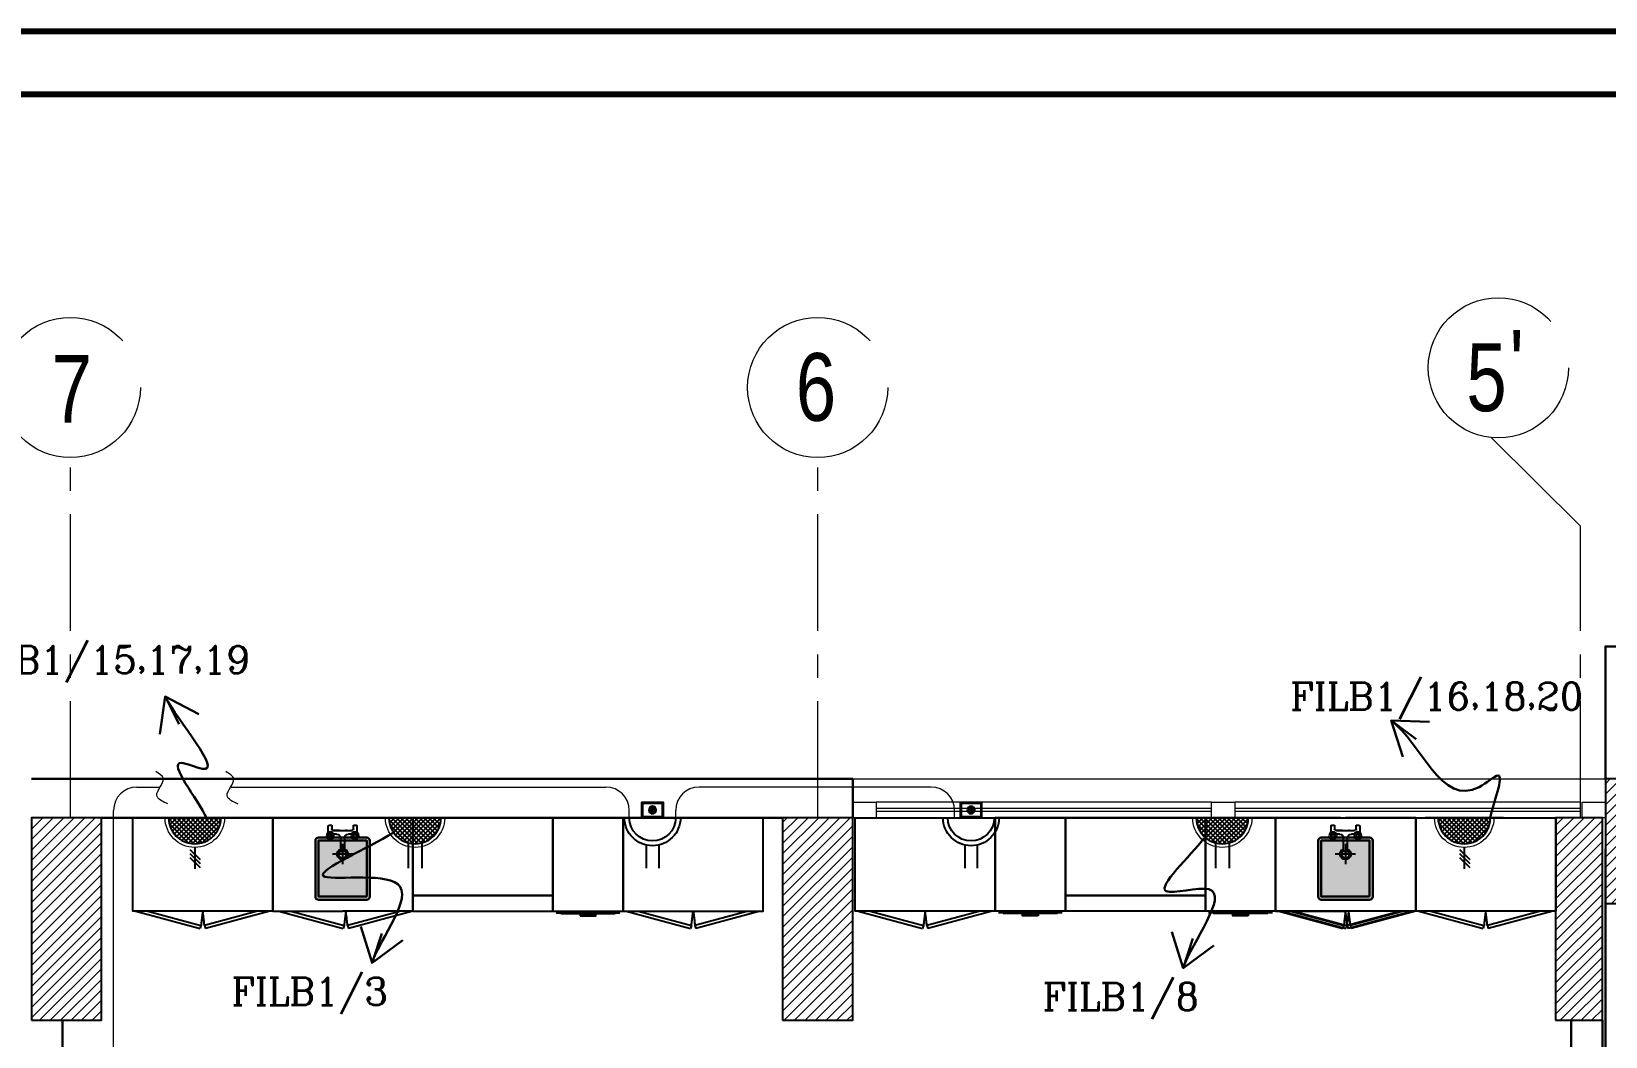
# Model space of a CAD drawing. Extents: x 1315 to 1416, y 473 to 837.
# Drawn here: x 1355.04 to 1365.15, y 634.15 to 640.6 of the extents above; entities that cross this region are included whole.
import ezdxf

# ---------------------------------------------------------------- set-up
doc = ezdxf.new("R2010")
doc.units = 0
doc.header["$MEASUREMENT"] = 0
for name, pattern in [('ACAD_ISO02W100', [15, 12, -3]), ('CENTERX2', [4, 2.5, -0.5, 0.5, -0.5]), ('DASHED', [19.05, 12.7, -6.35])]:
    doc.linetypes.add(name, pattern=pattern)
doc.layers.get('0').update_dxf_attribs({"color": 252, "linetype": 'CONTINUOUS', "lineweight": 30})
for name, color, linetype in [('-FUR', 252, 'CONTINUOUS'), ('E-SOCKETS', 6, 'CONTINUOUS'), ('POWER', 1, 'CONTINUOUS'), ('SAN', 252, 'CONTINUOUS'), ('WIRING', 4, 'CONTINUOUS')]:
    doc.layers.add(name, color=color, linetype=linetype)
for name, color, linetype, lineweight in [('axis', 252, 'CENTERX2', 5), ('Column', 252, 'CONTINUOUS', 25), ('elev', 252, 'CONTINUOUS', 9), ('Elevation', 252, 'CONTINUOUS', 18), ('hatch', 252, 'CONTINUOUS', 9), ('txt in circle', 252, 'CONTINUOUS', 13), ('UG-BORDER', 20, 'CONTINUOUS', 80), ('Wall', 252, 'CONTINUOUS', 30), ('WINDOW', 252, 'CONTINUOUS', 5), ('WIRRING', 3, 'CONTINUOUS', 5)]:
    doc.layers.add(name, color=color, linetype=linetype, lineweight=lineweight)
doc.styles.add('ARIAL', font='arial.ttf')
doc.styles.add('E80', font='romanc.shx')
doc.styles.add('SOSA2', font='SOSA.shx', dxfattribs={"width": 0.8})
doc.dimstyles.new('DIM-100-IN', dxfattribs={"dimtxt": 0.22, "dimasz": 0.1, "dimexe": 0.15, "dimexo": 0.15, "dimgap": 0, "dimtad": 0, "dimrnd": 0.05, "dimzin": 1, "dimdsep": 46, "dimtxsty": 'ARIAL', "dimblk": 'DOT', "dimcen": 0.2, "dimclrd": 256, "dimclre": 256, "dimclrt": 23, "dimadec": 0, "dimazin": 0, "dimtfac": 1, "dimtmove": 2, "dimatfit": 2, "dimldrblk": 'OPEN90', "dimfxl": 0.15, "dimfxlon": 1, "dimtolj": 1, "dimtzin": 0, "dimlwe": -1, "dimarcsym": 0})
pattern_1 = [(45, (1560.84348, 298.432407), (-0.0336759605, 0.0336759605), [])]

# ---------------------------------------------------------------- blocks, each defined once
blk = doc.blocks.new('A$C11ED6BD5')
at = {"layer": 'axis', "color": 0, "ltscale": 2}
blk.add_line((-17.35, 23.823), (-17.921, 24.39), dxfattribs=at)
at = {"layer": 'axis', "color": 0, "ltscale": 0.3}
for p, q in [((-27.05, 21.95), (-27.05, 24.264)), ((-22.25, 21.95), (-22.25, 24.264)), ((-17.35, 21.95), (-17.35, 23.823))]:
    blk.add_line(p, q, dxfattribs=at)
at = {"layer": 'axis', "color": 0}
for centre in [(-17.878, 24.84), (-27.05, 24.714), (-22.25, 24.714)]:
    blk.add_circle(centre, 0.45, dxfattribs=at)
at = {"layer": 'txt in circle', "color": 0, "ltscale": 0.01, "attachment_point": 5, "style": 'SOSA2'}
for s, insert, char_height in [("{\\fArial|b0|i0|c0|p34;'}", (-17.76, 24.866), 0.43546), ('5', (-17.954, 24.776), 0.435), ('7', (-27.041, 24.705), 0.435), ('6', (-22.261, 24.714), 0.435)]:
    blk.add_mtext(s, dxfattribs=dict(at, insert=insert, char_height=char_height))
blk = doc.blocks.new('5')
at = {"layer": '-FUR', "linetype": 'ACAD_ISO02W100'}
for p, q in [((41999.789, -66320.448), (42000.689, -66320.448)), ((41999.809, -66321.048), (42000.222, -66321.159)), ((41999.886, -66321.048), (42000.227, -66321.139)), ((42000.591, -66321.048), (42000.25, -66321.139)), ((42000.669, -66321.048), (42000.255, -66321.159)), ((42000.227, -66321.139), (42000.222, -66321.159)), ((42000.25, -66321.139), (42000.255, -66321.159))]:
    blk.add_line(p, q, dxfattribs=at)
at = {"layer": '-FUR'}
blk.add_lwpolyline([(41999.789, -66320.448), (42000.689, -66320.448), (42000.689, -66321.048), (41999.789, -66321.048)], close=True, dxfattribs=at)
at = {"layer": '-FUR', "linetype": 'ACAD_ISO02W100'}
for centre, start, end in [((42001.754, -66321.281), 171.2611, 174.7069), ((41998.723, -66321.281), 5.2931, 8.7389)]:
    blk.add_arc(centre, 1.533, start, end, dxfattribs=at)
blk = doc.blocks.new('3')
at = {"layer": '-FUR', "linetype": 'ACAD_ISO02W100'}
blk.add_line((41990.019, -66320.48), (41990.469, -66320.48), dxfattribs=at)
at = {"layer": '-FUR'}
for p, q in [((41990.039, -66321.09), (41990.449, -66321.09)), ((41990.069, -66321.095), (41990.419, -66321.095))]:
    blk.add_line(p, q, dxfattribs=at)
blk.add_lwpolyline([(41990.019, -66321.08), (41990.469, -66321.08), (41990.469, -66320.48), (41990.019, -66320.48)], close=True, dxfattribs=at)
at = {"layer": '-FUR', "color": 1}
blk.add_lwpolyline([(41990.194, -66321.11), (41990.294, -66321.11), (41990.294, -66321.1), (41990.194, -66321.1)], close=True, dxfattribs=at)
blk = doc.blocks.new('ba7es')
at = {"layer": '-FUR', "linetype": 'ACAD_ISO02W100'}
blk.add_line((1323.89, 576.658), (1322.99, 576.658), dxfattribs=at)
for p, q in [((1323.89, 577.258), (1322.99, 577.258)), ((1322.99, 577.258), (1322.99, 576.658)), ((1323.89, 576.658), (1323.89, 577.258)), ((1322.99, 576.658), (1322.99, 576.758)), ((1322.99, 576.758), (1323.89, 576.758))]:
    blk.add_line(p, q)
blk = doc.blocks.new('YY5Y5')
at = {"layer": 'SAN', "color": 1}
for p, q in [((434.16, 537.56), (433.7, 538.02)), ((434.16, 536.15), (433.7, 535.69)), ((433.83, 542.04), (433.83, 538.56)), ((435.73, 542.41), (434.2, 542.41)), ((435.58, 537.56), (436.04, 538.02)), ((435.58, 536.15), (436.04, 535.69)), ((435.73, 540.55), (435.73, 542.41)), ((436.72, 537.65), (438.25, 537.65)), ((446.18, 539.55), (436.73, 539.55)), ((440.5, 535.4), (440.5, 528.74)), ((442.4, 528.74), (442.4, 535.4)), ((443.04, 539.55), (446.16, 539.55)), ((444.65, 537.65), (446.18, 537.65)), ((447.32, 537.56), (446.86, 538.02)), ((447.32, 536.15), (446.86, 535.69)), ((447.16, 542.41), (447.16, 540.55)), ((448.69, 542.41), (447.16, 542.41)), ((448.74, 537.56), (449.2, 538.02)), ((448.74, 536.15), (449.2, 535.69)), ((449.07, 538.56), (449.07, 542.04)), ((440.87, 528.36), (442.03, 528.36))]:
    blk.add_line(p, q, dxfattribs=at)
at = {"layer": 'SAN', "color": 1, "linetype": 'Continuous'}
blk.add_line((439.23, 539.55), (439.86, 539.55), dxfattribs=at)
at = {"layer": 'SAN', "color": 2, "linetype": 'DASHED'}
for points in [[(436.06, 527.03), (446.84, 527.03)], [(441.45, 532.42), (441.45, 521.63)]]:
    blk.add_lwpolyline(points, dxfattribs=at)
at = {"layer": 'SAN', "color": 1}
for centre, radius in [((434.87, 536.85), 2), ((434.87, 536.85), 1), ((434.87, 536.85), 0.8), ((448.03, 536.85), 2), ((448.03, 536.85), 1), ((448.03, 536.85), 0.8)]:
    blk.add_circle(centre, radius, dxfattribs=at)
for centre, radius, start, end in [((434.2, 542.04), 0.375, 90, 180), ((436.73, 540.55), 1, 180, 270), ((438.25, 535.4), 2.25, 0, 90), ((444.65, 535.4), 2.25, 90, 180), ((446.16, 540.55), 1, 270, 0), ((448.69, 542.04), 0.375, 0, 90), ((441.45, 527.03), 2.86, 109.43194, 70.56806), ((441.45, 527.03), 2.08, 117.27647, 62.72353), ((440.87, 528.74), 0.375, 180, 270), ((442.03, 528.74), 0.375, 270, 360)]:
    blk.add_arc(centre, radius, start, end, dxfattribs=at)
blk = doc.blocks.new('fd')
at = {"layer": '-FUR'}
h = blk.add_hatch(color=254, dxfattribs=at)
h.paths.add_polyline_path([(1322.664, 576.699), (1322.354, 576.699), (1322.354, 577.059), (1322.664, 577.059)], flags=16)
edge = h.paths.add_edge_path()
edge.add_line((1322.664, 576.679), (1322.354, 576.679))
edge.add_arc((1322.354, 576.699), 0.02, 180, 270, ccw=False)
edge.add_line((1322.334, 576.699), (1322.334, 577.059))
edge.add_arc((1322.354, 577.059), 0.02, 90, 180, ccw=False)
edge.add_line((1322.354, 577.079), (1322.664, 577.079))
edge.add_arc((1322.664, 577.059), 0.02, 0, 90, ccw=False)
edge.add_line((1322.684, 577.059), (1322.684, 576.699))
edge.add_arc((1322.664, 576.699), 0.02, -90, 0, ccw=False)
blk.add_hatch(color=253, dxfattribs=at).paths.add_polyline_path([(1322.664, 577.059), (1322.664, 576.699), (1322.354, 576.699), (1322.354, 577.059)])
h = blk.add_hatch(color=251, dxfattribs=at)
h.paths.add_polyline_path([(1322.634, 577.029), (1322.664, 577.059), (1322.664, 576.699), (1322.634, 576.729)])
h.paths.add_polyline_path([(1322.634, 576.729), (1322.664, 576.699), (1322.354, 576.699), (1322.384, 576.729)])
h = blk.add_hatch(color=252, dxfattribs=at)
h.paths.add_polyline_path([(1322.384, 577.029), (1322.354, 577.059), (1322.664, 577.059), (1322.634, 577.029)])
h.paths.add_polyline_path([(1322.384, 576.729), (1322.354, 576.699), (1322.354, 577.059), (1322.384, 577.029)])
for p, q in [((1322.478, 577.206), (1322.06, 577.206)), ((1322.478, 577.206), (1322.96, 577.206)), ((1322.06, 576.606), (1322.51, 576.606)), ((1322.96, 576.606), (1322.51, 576.606))]:
    blk.add_line(p, q, dxfattribs=at)
at = {"layer": '-FUR', "linetype": 'ACAD_ISO02W100'}
for p, q in [((1322.06, 577.206), (1322.51, 577.206)), ((1322.96, 577.206), (1322.51, 577.206)), ((1322.1, 576.606), (1322.513, 576.495)), ((1322.177, 576.606), (1322.518, 576.514)), ((1322.882, 576.606), (1322.541, 576.514)), ((1322.96, 576.606), (1322.546, 576.495)), ((1322.518, 576.514), (1322.513, 576.495)), ((1322.541, 576.514), (1322.546, 576.495))]:
    blk.add_line(p, q, dxfattribs=at)
for centre, start, end in [((1324.045, 576.373), 171.2611, 174.7069), ((1321.014, 576.373), 5.2931, 8.7389)]:
    blk.add_arc(centre, 1.533, start, end, dxfattribs=at)
for p, q in [((1322.06, 577.206), (1322.06, 576.606)), ((1322.96, 577.206), (1322.96, 576.606))]:
    blk.add_line(p, q)
blk.add_lwpolyline([(1322.664, 576.679), (1322.354, 576.679, -0.414214), (1322.334, 576.699), (1322.334, 577.059, -0.414214), (1322.354, 577.079), (1322.664, 577.079, -0.414214), (1322.684, 577.059), (1322.684, 576.699, -0.414214)], format="xyb", close=True)
blk.add_lwpolyline([(1322.664, 576.679), (1322.354, 576.679, -0.414214), (1322.334, 576.699), (1322.334, 577.059, -0.414214), (1322.354, 577.079), (1322.664, 577.079, -0.414214), (1322.684, 577.059), (1322.684, 576.699, -0.414214)], format="xyb", close=True)
blk.add_lwpolyline([(1322.664, 576.699), (1322.354, 576.699), (1322.354, 577.059), (1322.664, 577.059)], close=True)
at = {"extrusion": (0, 0, -1), "xscale": 0.0121000000000322, "yscale": 0.0121000000000322, "zscale": -0.0121}
blk.add_blockref('YY5Y5', (-1327.85, 570.595), dxfattribs=at)
blk = doc.blocks.new('juy')
blk.add_line((1322.96, 577.206), (1322.96, 576.606))
blk.add_blockref('fd', (0, 0))
blk = doc.blocks.new('LAB1')
h = blk.add_hatch(color=256)
h.set_gradient(color1=(255, 191, 127), color2=(255, 181, 107), one_color=1, tint=0.71)
h.paths.add_polyline_path([(991.881, 470.273), (991.571, 470.273), (991.571, 469.913), (991.881, 469.913)], flags=0)
edge = h.paths.add_edge_path(flags=17)
edge.add_line((991.881, 470.293), (991.571, 470.293))
edge.add_arc((991.571, 470.273), 0.02, 90, 180)
edge.add_line((991.551, 470.273), (991.551, 469.913))
edge.add_arc((991.571, 469.913), 0.02, 180, 270)
edge.add_line((991.571, 469.893), (991.881, 469.893))
edge.add_arc((991.881, 469.913), 0.02, 270, 360)
edge.add_line((991.901, 469.913), (991.901, 470.273))
edge.add_arc((991.881, 470.273), 0.02, 360, 450)
edge = h.paths.add_edge_path(flags=0)
edge.add_line((991.715, 469.981), (991.715, 469.9))
edge = h.paths.add_edge_path(flags=0)
edge.add_line((991.738, 469.9), (991.738, 469.981))
edge = h.paths.add_edge_path(flags=0)
edge.add_line((991.726, 469.936), (991.726, 470.066))
edge = h.paths.add_edge_path(flags=0)
edge.add_line((991.791, 470.001), (991.661, 470.001))
edge = h.paths.add_edge_path(flags=0)
edge.add_arc((991.726, 470.001), 0.0346, -70.5681, 250.5681, ccw=False)
edge = h.paths.add_edge_path(flags=0)
edge.add_arc((991.726, 470.001), 0.0251, -62.7235, 242.7235, ccw=False)
edge = h.paths.add_edge_path(flags=0)
edge.add_arc((991.719, 469.981), 0.00454, 90, 180, ccw=False)
edge = h.paths.add_edge_path(flags=0)
edge.add_arc((991.733, 469.981), 0.00454, 0, 90, ccw=False)
edge = h.paths.add_edge_path(flags=0)
edge.add_line((991.733, 469.985), (991.719, 469.985))
edge = h.paths.add_edge_path(flags=16)
edge.add_arc((991.646, 469.882), 0.0121, 0, 360, ccw=False)
edge = h.paths.add_edge_path(flags=16)
edge.add_line((991.797, 469.891), (991.792, 469.896))
edge = h.paths.add_edge_path(flags=16)
edge.add_line((991.814, 469.891), (991.82, 469.896))
edge = h.paths.add_edge_path(flags=16)
edge.add_line((991.638, 469.891), (991.632, 469.896))
edge = h.paths.add_edge_path(flags=16)
edge.add_line((991.655, 469.891), (991.661, 469.896))
h = blk.add_hatch(color=256)
h.set_gradient(color1=(255, 191, 127), color2=(255, 181, 107), one_color=1, tint=0.71)
edge = h.paths.add_edge_path(flags=17)
edge.add_line((991.881, 470.293), (991.571, 470.293))
edge.add_arc((991.571, 470.273), 0.02, 90, 180)
edge.add_line((991.551, 470.273), (991.551, 469.913))
edge.add_arc((991.571, 469.913), 0.02, 180, 270)
edge.add_line((991.571, 469.893), (991.881, 469.893))
edge.add_arc((991.881, 469.913), 0.02, 270, 360)
edge.add_line((991.901, 469.913), (991.901, 470.273))
edge.add_arc((991.881, 470.273), 0.02, 360, 450)
h.paths.add_polyline_path([(991.881, 470.273), (991.571, 470.273), (991.571, 469.913), (991.881, 469.913)], flags=0)
edge = h.paths.add_edge_path(flags=0)
edge.add_line((991.715, 469.981), (991.715, 469.9))
edge = h.paths.add_edge_path(flags=0)
edge.add_line((991.738, 469.9), (991.738, 469.981))
edge = h.paths.add_edge_path(flags=0)
edge.add_line((991.726, 469.936), (991.726, 470.066))
edge = h.paths.add_edge_path(flags=0)
edge.add_line((991.791, 470.001), (991.661, 470.001))
edge = h.paths.add_edge_path(flags=0)
edge.add_arc((991.726, 470.001), 0.0346, -70.5681, 250.5681, ccw=False)
edge = h.paths.add_edge_path(flags=0)
edge.add_arc((991.726, 470.001), 0.0251, -62.7235, 242.7235, ccw=False)
edge = h.paths.add_edge_path(flags=0)
edge.add_arc((991.719, 469.981), 0.00454, 90, 180, ccw=False)
edge = h.paths.add_edge_path(flags=0)
edge.add_arc((991.733, 469.981), 0.00454, 0, 90, ccw=False)
edge = h.paths.add_edge_path(flags=0)
edge.add_line((991.733, 469.985), (991.719, 469.985))
edge = h.paths.add_edge_path(flags=16)
edge.add_arc((991.646, 469.882), 0.0121, 0, 360, ccw=False)
edge = h.paths.add_edge_path(flags=16)
edge.add_line((991.797, 469.891), (991.792, 469.896))
edge = h.paths.add_edge_path(flags=16)
edge.add_line((991.814, 469.891), (991.82, 469.896))
edge = h.paths.add_edge_path(flags=16)
edge.add_line((991.638, 469.891), (991.632, 469.896))
edge = h.paths.add_edge_path(flags=16)
edge.add_line((991.655, 469.891), (991.661, 469.896))
h = blk.add_hatch(color=256)
h.set_gradient(color1=(255, 191, 127), color2=(255, 181, 107), one_color=1, tint=0.71)
edge = h.paths.add_edge_path(flags=16)
edge.add_line((991.881, 470.293), (991.571, 470.293))
edge.add_arc((991.571, 470.273), 0.02, 90, 180)
edge.add_line((991.551, 470.273), (991.551, 469.913))
edge.add_arc((991.571, 469.913), 0.02, 180, 270)
edge.add_line((991.571, 469.893), (991.881, 469.893))
edge.add_arc((991.881, 469.913), 0.02, 270, 360)
edge.add_line((991.901, 469.913), (991.901, 470.273))
edge.add_arc((991.881, 470.273), 0.02, 360, 450)
edge = h.paths.add_edge_path()
edge.add_arc((991.646, 469.882), 0.0242, 0, 360, ccw=False)
edge = h.paths.add_edge_path(flags=16)
edge.add_arc((991.646, 469.882), 0.0121, 0, 360, ccw=False)
edge = h.paths.add_edge_path(flags=16)
edge.add_arc((991.646, 469.882), 0.00968, 0, 360, ccw=False)
edge = h.paths.add_edge_path(flags=16)
edge.add_line((991.638, 469.891), (991.632, 469.896))
edge = h.paths.add_edge_path(flags=16)
edge.add_line((991.638, 469.874), (991.632, 469.868))
edge = h.paths.add_edge_path(flags=16)
edge.add_line((991.655, 469.891), (991.661, 469.896))
edge = h.paths.add_edge_path(flags=16)
edge.add_line((991.655, 469.874), (991.661, 469.868))
h = blk.add_hatch(color=256)
h.set_gradient(color1=(255, 191, 127), color2=(255, 181, 107), one_color=1, tint=0.71)
edge = h.paths.add_edge_path(flags=16)
edge.add_line((991.881, 470.293), (991.571, 470.293))
edge.add_arc((991.571, 470.273), 0.02, 90, 180)
edge.add_line((991.551, 470.273), (991.551, 469.913))
edge.add_arc((991.571, 469.913), 0.02, 180, 270)
edge.add_line((991.571, 469.893), (991.881, 469.893))
edge.add_arc((991.881, 469.913), 0.02, 270, 360)
edge.add_line((991.901, 469.913), (991.901, 470.273))
edge.add_arc((991.881, 470.273), 0.02, 360, 450)
edge = h.paths.add_edge_path()
edge.add_arc((991.806, 469.882), 0.0242, 0, 360, ccw=False)
edge = h.paths.add_edge_path(flags=16)
edge.add_arc((991.806, 469.882), 0.0121, 0, 360, ccw=False)
edge = h.paths.add_edge_path(flags=16)
edge.add_arc((991.806, 469.882), 0.00968, 0, 360, ccw=False)
edge = h.paths.add_edge_path(flags=16)
edge.add_line((991.797, 469.891), (991.792, 469.896))
edge = h.paths.add_edge_path(flags=16)
edge.add_line((991.797, 469.874), (991.792, 469.868))
edge = h.paths.add_edge_path(flags=16)
edge.add_line((991.814, 469.891), (991.82, 469.896))
edge = h.paths.add_edge_path(flags=16)
edge.add_line((991.814, 469.874), (991.82, 469.868))
h = blk.add_hatch(color=256)
h.set_gradient(color1=(255, 191, 127), color2=(255, 181, 107), one_color=1, tint=0.71)
edge = h.paths.add_edge_path(flags=16)
edge.add_line((991.881, 470.293), (991.571, 470.293))
edge.add_arc((991.571, 470.273), 0.02, 90, 180)
edge.add_line((991.551, 470.273), (991.551, 469.913))
edge.add_arc((991.571, 469.913), 0.02, 180, 270)
edge.add_line((991.571, 469.893), (991.881, 469.893))
edge.add_arc((991.881, 469.913), 0.02, 270, 360)
edge.add_line((991.901, 469.913), (991.901, 470.273))
edge.add_arc((991.881, 470.273), 0.02, 360, 450)
edge = h.paths.add_edge_path(flags=0)
edge.add_line((991.715, 469.981), (991.715, 469.9))
edge = h.paths.add_edge_path()
edge.add_arc((991.687, 469.9), 0.0272, 270, 360, ccw=False)
h = blk.add_hatch(color=256)
h.set_gradient(color1=(255, 191, 127), color2=(255, 181, 107), one_color=1, tint=0.71)
edge = h.paths.add_edge_path(flags=16)
edge.add_line((991.881, 470.293), (991.571, 470.293))
edge.add_arc((991.571, 470.273), 0.02, 90, 180)
edge.add_line((991.551, 470.273), (991.551, 469.913))
edge.add_arc((991.571, 469.913), 0.02, 180, 270)
edge.add_line((991.571, 469.893), (991.881, 469.893))
edge.add_arc((991.881, 469.913), 0.02, 270, 360)
edge.add_line((991.901, 469.913), (991.901, 470.273))
edge.add_arc((991.881, 470.273), 0.02, 360, 450)
edge = h.paths.add_edge_path(flags=0)
edge.add_line((991.738, 469.9), (991.738, 469.981))
edge = h.paths.add_edge_path()
edge.add_arc((991.765, 469.9), 0.0272, 180, 270, ccw=False)
h = blk.add_hatch(color=256)
h.set_gradient(color1=(255, 191, 127), color2=(255, 181, 107), one_color=1, tint=0.71)
edge = h.paths.add_edge_path(flags=16)
edge.add_line((991.881, 470.293), (991.571, 470.293))
edge.add_arc((991.571, 470.273), 0.02, 90, 180)
edge.add_line((991.551, 470.273), (991.551, 469.913))
edge.add_arc((991.571, 469.913), 0.02, 180, 270)
edge.add_line((991.571, 469.893), (991.881, 469.893))
edge.add_arc((991.881, 469.913), 0.02, 270, 360)
edge.add_line((991.901, 469.913), (991.901, 470.273))
edge.add_arc((991.881, 470.273), 0.02, 360, 450)
h.paths.add_polyline_path([(991.881, 470.273), (991.571, 470.273), (991.571, 469.913), (991.881, 469.913)], flags=0)
edge = h.paths.add_edge_path(flags=17)
edge.add_line((991.881, 470.293), (991.571, 470.293))
edge.add_arc((991.571, 470.273), 0.02, 90, 180)
edge.add_line((991.551, 470.273), (991.551, 469.913))
edge.add_arc((991.571, 469.913), 0.02, 180, 270)
edge.add_line((991.571, 469.893), (991.881, 469.893))
edge.add_arc((991.881, 469.913), 0.02, 270, 360)
edge.add_line((991.901, 469.913), (991.901, 470.273))
edge.add_arc((991.881, 470.273), 0.02, 360, 450)
edge = h.paths.add_edge_path(flags=0)
edge.add_line((991.715, 469.981), (991.715, 469.9))
edge = h.paths.add_edge_path(flags=0)
edge.add_line((991.738, 469.9), (991.738, 469.981))
edge = h.paths.add_edge_path(flags=0)
edge.add_line((991.726, 469.936), (991.726, 470.066))
edge = h.paths.add_edge_path(flags=0)
edge.add_line((991.791, 470.001), (991.661, 470.001))
edge = h.paths.add_edge_path(flags=0)
edge.add_arc((991.726, 470.001), 0.0346, -70.5681, 250.5681, ccw=False)
edge = h.paths.add_edge_path(flags=0)
edge.add_arc((991.726, 470.001), 0.0251, -62.7235, 242.7235, ccw=False)
edge = h.paths.add_edge_path(flags=0)
edge.add_arc((991.719, 469.981), 0.00454, 90, 180, ccw=False)
edge = h.paths.add_edge_path(flags=0)
edge.add_arc((991.733, 469.981), 0.00454, 0, 90, ccw=False)
edge = h.paths.add_edge_path(flags=0)
edge.add_line((991.733, 469.985), (991.719, 469.985))
edge = h.paths.add_edge_path(flags=16)
edge.add_arc((991.806, 469.882), 0.0121, 0, 360, ccw=False)
edge = h.paths.add_edge_path(flags=16)
edge.add_arc((991.646, 469.882), 0.0121, 0, 360, ccw=False)
edge = h.paths.add_edge_path(flags=16)
edge.add_line((991.797, 469.891), (991.792, 469.896))
edge = h.paths.add_edge_path(flags=16)
edge.add_line((991.814, 469.891), (991.82, 469.896))
edge = h.paths.add_edge_path(flags=16)
edge.add_line((991.638, 469.891), (991.632, 469.896))
edge = h.paths.add_edge_path(flags=16)
edge.add_line((991.655, 469.891), (991.661, 469.896))
h = blk.add_hatch(color=256)
h.set_gradient(color1=(255, 191, 127), color2=(255, 181, 107), one_color=1, tint=0.71)
h.paths.add_polyline_path([(998.322, 470.273), (998.012, 470.273), (998.012, 469.913), (998.322, 469.913)], flags=0)
edge = h.paths.add_edge_path(flags=17)
edge.add_line((998.322, 470.293), (998.012, 470.293))
edge.add_arc((998.012, 470.273), 0.02, 90, 180)
edge.add_line((997.992, 470.273), (997.992, 469.913))
edge.add_arc((998.012, 469.913), 0.02, 180, 270)
edge.add_line((998.012, 469.893), (998.322, 469.893))
edge.add_arc((998.322, 469.913), 0.02, 270, 360)
edge.add_line((998.342, 469.913), (998.342, 470.273))
edge.add_arc((998.322, 470.273), 0.02, 360, 450)
edge = h.paths.add_edge_path(flags=0)
edge.add_line((998.155, 469.981), (998.155, 469.9))
edge = h.paths.add_edge_path(flags=0)
edge.add_line((998.178, 469.9), (998.178, 469.981))
edge = h.paths.add_edge_path(flags=0)
edge.add_line((998.167, 469.936), (998.167, 470.066))
edge = h.paths.add_edge_path(flags=0)
edge.add_line((998.232, 470.001), (998.101, 470.001))
edge = h.paths.add_edge_path(flags=0)
edge.add_arc((998.167, 470.001), 0.0346, -70.5681, 250.5681, ccw=False)
edge = h.paths.add_edge_path(flags=0)
edge.add_arc((998.167, 470.001), 0.0251, -62.7235, 242.7235, ccw=False)
edge = h.paths.add_edge_path(flags=0)
edge.add_arc((998.16, 469.981), 0.00454, 90, 180, ccw=False)
edge = h.paths.add_edge_path(flags=0)
edge.add_arc((998.174, 469.981), 0.00454, 0, 90, ccw=False)
edge = h.paths.add_edge_path(flags=0)
edge.add_line((998.174, 469.985), (998.16, 469.985))
edge = h.paths.add_edge_path(flags=16)
edge.add_arc((998.087, 469.882), 0.0121, 0, 360, ccw=False)
edge = h.paths.add_edge_path(flags=16)
edge.add_line((998.238, 469.891), (998.232, 469.896))
edge = h.paths.add_edge_path(flags=16)
edge.add_line((998.255, 469.891), (998.26, 469.896))
edge = h.paths.add_edge_path(flags=16)
edge.add_line((998.078, 469.891), (998.073, 469.896))
edge = h.paths.add_edge_path(flags=16)
edge.add_line((998.095, 469.891), (998.101, 469.896))
h = blk.add_hatch(color=256)
h.set_gradient(color1=(255, 191, 127), color2=(255, 181, 107), one_color=1, tint=0.71)
edge = h.paths.add_edge_path(flags=17)
edge.add_line((998.322, 470.293), (998.012, 470.293))
edge.add_arc((998.012, 470.273), 0.02, 90, 180)
edge.add_line((997.992, 470.273), (997.992, 469.913))
edge.add_arc((998.012, 469.913), 0.02, 180, 270)
edge.add_line((998.012, 469.893), (998.322, 469.893))
edge.add_arc((998.322, 469.913), 0.02, 270, 360)
edge.add_line((998.342, 469.913), (998.342, 470.273))
edge.add_arc((998.322, 470.273), 0.02, 360, 450)
h.paths.add_polyline_path([(998.322, 470.273), (998.012, 470.273), (998.012, 469.913), (998.322, 469.913)], flags=0)
edge = h.paths.add_edge_path(flags=0)
edge.add_line((998.155, 469.981), (998.155, 469.9))
edge = h.paths.add_edge_path(flags=0)
edge.add_line((998.178, 469.9), (998.178, 469.981))
edge = h.paths.add_edge_path(flags=0)
edge.add_line((998.167, 469.936), (998.167, 470.066))
edge = h.paths.add_edge_path(flags=0)
edge.add_line((998.232, 470.001), (998.101, 470.001))
edge = h.paths.add_edge_path(flags=0)
edge.add_arc((998.167, 470.001), 0.0346, -70.5681, 250.5681, ccw=False)
edge = h.paths.add_edge_path(flags=0)
edge.add_arc((998.167, 470.001), 0.0251, -62.7235, 242.7235, ccw=False)
edge = h.paths.add_edge_path(flags=0)
edge.add_arc((998.16, 469.981), 0.00454, 90, 180, ccw=False)
edge = h.paths.add_edge_path(flags=0)
edge.add_arc((998.174, 469.981), 0.00454, 0, 90, ccw=False)
edge = h.paths.add_edge_path(flags=0)
edge.add_line((998.174, 469.985), (998.16, 469.985))
edge = h.paths.add_edge_path(flags=16)
edge.add_arc((998.087, 469.882), 0.0121, 0, 360, ccw=False)
edge = h.paths.add_edge_path(flags=16)
edge.add_line((998.238, 469.891), (998.232, 469.896))
edge = h.paths.add_edge_path(flags=16)
edge.add_line((998.255, 469.891), (998.26, 469.896))
edge = h.paths.add_edge_path(flags=16)
edge.add_line((998.078, 469.891), (998.073, 469.896))
edge = h.paths.add_edge_path(flags=16)
edge.add_line((998.095, 469.891), (998.101, 469.896))
h = blk.add_hatch(color=256)
h.set_gradient(color1=(255, 191, 127), color2=(255, 181, 107), one_color=1, tint=0.71)
edge = h.paths.add_edge_path(flags=16)
edge.add_line((998.322, 470.293), (998.012, 470.293))
edge.add_arc((998.012, 470.273), 0.02, 90, 180)
edge.add_line((997.992, 470.273), (997.992, 469.913))
edge.add_arc((998.012, 469.913), 0.02, 180, 270)
edge.add_line((998.012, 469.893), (998.322, 469.893))
edge.add_arc((998.322, 469.913), 0.02, 270, 360)
edge.add_line((998.342, 469.913), (998.342, 470.273))
edge.add_arc((998.322, 470.273), 0.02, 360, 450)
edge = h.paths.add_edge_path()
edge.add_arc((998.087, 469.882), 0.0242, 0, 360, ccw=False)
edge = h.paths.add_edge_path(flags=16)
edge.add_arc((998.087, 469.882), 0.0121, 0, 360, ccw=False)
edge = h.paths.add_edge_path(flags=16)
edge.add_arc((998.087, 469.882), 0.00968, 0, 360, ccw=False)
edge = h.paths.add_edge_path(flags=16)
edge.add_line((998.078, 469.891), (998.073, 469.896))
edge = h.paths.add_edge_path(flags=16)
edge.add_line((998.078, 469.874), (998.073, 469.868))
edge = h.paths.add_edge_path(flags=16)
edge.add_line((998.095, 469.891), (998.101, 469.896))
edge = h.paths.add_edge_path(flags=16)
edge.add_line((998.095, 469.874), (998.101, 469.868))
h = blk.add_hatch(color=256)
h.set_gradient(color1=(255, 191, 127), color2=(255, 181, 107), one_color=1, tint=0.71)
edge = h.paths.add_edge_path(flags=16)
edge.add_line((998.322, 470.293), (998.012, 470.293))
edge.add_arc((998.012, 470.273), 0.02, 90, 180)
edge.add_line((997.992, 470.273), (997.992, 469.913))
edge.add_arc((998.012, 469.913), 0.02, 180, 270)
edge.add_line((998.012, 469.893), (998.322, 469.893))
edge.add_arc((998.322, 469.913), 0.02, 270, 360)
edge.add_line((998.342, 469.913), (998.342, 470.273))
edge.add_arc((998.322, 470.273), 0.02, 360, 450)
edge = h.paths.add_edge_path()
edge.add_arc((998.246, 469.882), 0.0242, 0, 360, ccw=False)
edge = h.paths.add_edge_path(flags=16)
edge.add_arc((998.246, 469.882), 0.0121, 0, 360, ccw=False)
edge = h.paths.add_edge_path(flags=16)
edge.add_arc((998.246, 469.882), 0.00968, 0, 360, ccw=False)
edge = h.paths.add_edge_path(flags=16)
edge.add_line((998.238, 469.891), (998.232, 469.896))
edge = h.paths.add_edge_path(flags=16)
edge.add_line((998.238, 469.874), (998.232, 469.868))
edge = h.paths.add_edge_path(flags=16)
edge.add_line((998.255, 469.891), (998.26, 469.896))
edge = h.paths.add_edge_path(flags=16)
edge.add_line((998.255, 469.874), (998.26, 469.868))
h = blk.add_hatch(color=256)
h.set_gradient(color1=(255, 191, 127), color2=(255, 181, 107), one_color=1, tint=0.71)
edge = h.paths.add_edge_path(flags=16)
edge.add_line((998.322, 470.293), (998.012, 470.293))
edge.add_arc((998.012, 470.273), 0.02, 90, 180)
edge.add_line((997.992, 470.273), (997.992, 469.913))
edge.add_arc((998.012, 469.913), 0.02, 180, 270)
edge.add_line((998.012, 469.893), (998.322, 469.893))
edge.add_arc((998.322, 469.913), 0.02, 270, 360)
edge.add_line((998.342, 469.913), (998.342, 470.273))
edge.add_arc((998.322, 470.273), 0.02, 360, 450)
edge = h.paths.add_edge_path(flags=0)
edge.add_line((998.155, 469.981), (998.155, 469.9))
edge = h.paths.add_edge_path()
edge.add_arc((998.128, 469.9), 0.0272, 270, 360, ccw=False)
h = blk.add_hatch(color=256)
h.set_gradient(color1=(255, 191, 127), color2=(255, 181, 107), one_color=1, tint=0.71)
edge = h.paths.add_edge_path(flags=16)
edge.add_line((998.322, 470.293), (998.012, 470.293))
edge.add_arc((998.012, 470.273), 0.02, 90, 180)
edge.add_line((997.992, 470.273), (997.992, 469.913))
edge.add_arc((998.012, 469.913), 0.02, 180, 270)
edge.add_line((998.012, 469.893), (998.322, 469.893))
edge.add_arc((998.322, 469.913), 0.02, 270, 360)
edge.add_line((998.342, 469.913), (998.342, 470.273))
edge.add_arc((998.322, 470.273), 0.02, 360, 450)
edge = h.paths.add_edge_path(flags=0)
edge.add_line((998.178, 469.9), (998.178, 469.981))
edge = h.paths.add_edge_path()
edge.add_arc((998.205, 469.9), 0.0272, 180, 270, ccw=False)
h = blk.add_hatch(color=256)
h.set_gradient(color1=(255, 191, 127), color2=(255, 181, 107), one_color=1, tint=0.71)
edge = h.paths.add_edge_path(flags=16)
edge.add_line((998.322, 470.293), (998.012, 470.293))
edge.add_arc((998.012, 470.273), 0.02, 90, 180)
edge.add_line((997.992, 470.273), (997.992, 469.913))
edge.add_arc((998.012, 469.913), 0.02, 180, 270)
edge.add_line((998.012, 469.893), (998.322, 469.893))
edge.add_arc((998.322, 469.913), 0.02, 270, 360)
edge.add_line((998.342, 469.913), (998.342, 470.273))
edge.add_arc((998.322, 470.273), 0.02, 360, 450)
h.paths.add_polyline_path([(998.322, 470.273), (998.012, 470.273), (998.012, 469.913), (998.322, 469.913)], flags=0)
edge = h.paths.add_edge_path(flags=17)
edge.add_line((998.322, 470.293), (998.012, 470.293))
edge.add_arc((998.012, 470.273), 0.02, 90, 180)
edge.add_line((997.992, 470.273), (997.992, 469.913))
edge.add_arc((998.012, 469.913), 0.02, 180, 270)
edge.add_line((998.012, 469.893), (998.322, 469.893))
edge.add_arc((998.322, 469.913), 0.02, 270, 360)
edge.add_line((998.342, 469.913), (998.342, 470.273))
edge.add_arc((998.322, 470.273), 0.02, 360, 450)
edge = h.paths.add_edge_path(flags=0)
edge.add_line((998.155, 469.981), (998.155, 469.9))
edge = h.paths.add_edge_path(flags=0)
edge.add_line((998.178, 469.9), (998.178, 469.981))
edge = h.paths.add_edge_path(flags=0)
edge.add_line((998.167, 469.936), (998.167, 470.066))
edge = h.paths.add_edge_path(flags=0)
edge.add_line((998.232, 470.001), (998.101, 470.001))
edge = h.paths.add_edge_path(flags=0)
edge.add_arc((998.167, 470.001), 0.0346, -70.5681, 250.5681, ccw=False)
edge = h.paths.add_edge_path(flags=0)
edge.add_arc((998.167, 470.001), 0.0251, -62.7235, 242.7235, ccw=False)
edge = h.paths.add_edge_path(flags=0)
edge.add_arc((998.16, 469.981), 0.00454, 90, 180, ccw=False)
edge = h.paths.add_edge_path(flags=0)
edge.add_arc((998.174, 469.981), 0.00454, 0, 90, ccw=False)
edge = h.paths.add_edge_path(flags=0)
edge.add_line((998.174, 469.985), (998.16, 469.985))
edge = h.paths.add_edge_path(flags=16)
edge.add_arc((998.246, 469.882), 0.0121, 0, 360, ccw=False)
edge = h.paths.add_edge_path(flags=16)
edge.add_arc((998.087, 469.882), 0.0121, 0, 360, ccw=False)
edge = h.paths.add_edge_path(flags=16)
edge.add_line((998.238, 469.891), (998.232, 469.896))
edge = h.paths.add_edge_path(flags=16)
edge.add_line((998.255, 469.891), (998.26, 469.896))
edge = h.paths.add_edge_path(flags=16)
edge.add_line((998.078, 469.891), (998.073, 469.896))
edge = h.paths.add_edge_path(flags=16)
edge.add_line((998.095, 469.891), (998.101, 469.896))
h = blk.add_hatch(color=256)
h.set_gradient(color1=(255, 191, 127), color2=(255, 181, 107), one_color=1, tint=0.71)
edge = h.paths.add_edge_path()
edge.add_arc((991.646, 469.882), 0.0242, 0, 360, ccw=False)
edge = h.paths.add_edge_path(flags=16)
edge.add_arc((991.646, 469.882), 0.0121, 0, 360, ccw=False)
edge = h.paths.add_edge_path(flags=16)
edge.add_arc((991.646, 469.882), 0.00968, 0, 360, ccw=False)
edge = h.paths.add_edge_path(flags=16)
edge.add_line((991.638, 469.891), (991.632, 469.896))
edge = h.paths.add_edge_path(flags=16)
edge.add_line((991.638, 469.874), (991.632, 469.868))
edge = h.paths.add_edge_path(flags=16)
edge.add_line((991.655, 469.891), (991.661, 469.896))
edge = h.paths.add_edge_path(flags=16)
edge.add_line((991.655, 469.874), (991.661, 469.868))
h = blk.add_hatch(color=256)
h.set_gradient(color1=(255, 191, 127), color2=(255, 181, 107), one_color=1, tint=0.71)
edge = h.paths.add_edge_path()
edge.add_arc((991.806, 469.882), 0.0242, 0, 360, ccw=False)
edge = h.paths.add_edge_path(flags=16)
edge.add_arc((991.806, 469.882), 0.00968, 0, 360, ccw=False)
edge = h.paths.add_edge_path(flags=16)
edge.add_line((991.797, 469.891), (991.792, 469.896))
edge = h.paths.add_edge_path(flags=16)
edge.add_line((991.797, 469.874), (991.792, 469.868))
edge = h.paths.add_edge_path(flags=16)
edge.add_line((991.814, 469.891), (991.82, 469.896))
edge = h.paths.add_edge_path(flags=16)
edge.add_line((991.814, 469.874), (991.82, 469.868))
h = blk.add_hatch(color=256)
h.set_gradient(color1=(255, 191, 127), color2=(255, 181, 107), one_color=1, tint=0.71)
edge = h.paths.add_edge_path(flags=17)
edge.add_arc((991.806, 469.882), 0.0121, 0, 360, ccw=False)
edge = h.paths.add_edge_path(flags=16)
edge.add_arc((991.806, 469.882), 0.00968, 0, 360, ccw=False)
edge = h.paths.add_edge_path(flags=16)
edge.add_line((991.797, 469.891), (991.792, 469.896))
edge = h.paths.add_edge_path(flags=16)
edge.add_line((991.797, 469.874), (991.792, 469.868))
edge = h.paths.add_edge_path(flags=16)
edge.add_line((991.814, 469.891), (991.82, 469.896))
edge = h.paths.add_edge_path(flags=16)
edge.add_line((991.814, 469.874), (991.82, 469.868))
at = {"xscale": -1, "rotation": 180}
for name, p in [('5', (-41009.411, -65850.68)), ('juy', (-330.783, 1046.973)), ('5', (-41004.771, -65850.68)), ('5', (-41002.071, -65850.68)), ('juy', (-324.342, 1046.973)), ('5', (-41001.171, -65850.68)), ('3', (-40996.942, -65850.713)), ('ba7es', (-326.622, 1047.025))]:
    blk.add_blockref(name, p, dxfattribs=at)
for name, p, rotation in [('5', (42994.216, -65850.68), 179.999999999975), ('ba7es', (2316.067, 1047.025), 179.999999999975), ('3', (42986.387, -65850.713), 180), ('3', (42987.737, -65850.713), 180)]:
    blk.add_blockref(name, p, dxfattribs=dict(rotation=rotation))
blk = doc.blocks.new('DOUBLEX POWER SOCKET')
at = {"layer": 'POWER', "ltscale": 0.05}
h = blk.add_hatch(dxfattribs=at)
h.set_pattern_fill('ANSI37', color=213, scale=0.000177778, angle=-90, style=0)
h.set_pattern_definition([(135, (-134.804893, -140.661473), (0.0117851071, 0.0117851071), []), (45, (-134.804893, -140.661473), (0.0117851071, -0.0117851071), [])])
edge = h.paths.add_edge_path()
edge.add_line((112.7598, -131.9321), (112.4931, -131.9321))
edge.add_ellipse((112.6264, -131.9321), major_axis=(0.1333, 0), ratio=1, start_angle=0.00923, end_angle=180.00923, ccw=False)
at = {"color": 7}
blk.add_arc((112.6264, -131.9321), 0.1515, 0, 180, dxfattribs=at)
at = {"layer": 'POWER', "color": 6}
for p, q in [((112.5918, -131.8033), (112.5918, -131.6747)), ((112.6611, -131.8033), (112.6611, -131.6747)), ((112.8264, -131.9321), (112.4264, -131.9321))]:
    blk.add_line(p, q, dxfattribs=at)
at = {"layer": 'POWER', "color": 6, "extrusion": (0, 0, -1)}
blk.add_ellipse((112.6264, -131.9321), major_axis=(0.1333, 0), ratio=1, start_param=3.141431, end_param=6.283024, dxfattribs=at)
blk = doc.blocks.new('DOPLEX SOCKET WP')
at = {"layer": 'E-SOCKETS'}
blk.add_hatch(color=2, dxfattribs=at).paths.add_polyline_path([(48.253, -124.291, -1), (48.301, -124.291, -1)])
at = {"layer": 'E-SOCKETS', "color": 2}
for p, q in [((48.237, -124.065), (48.237, -123.916)), ((48.317, -124.065), (48.317, -123.916)), ((48.097, -124.241), (48.458, -124.241)), ((48.103, -124.241), (48.452, -124.241))]:
    blk.add_line(p, q, dxfattribs=at)
for points in [[(48.345, -124.241), (48.209, -124.241), (48.209, -124.341), (48.345, -124.341)], [(48.339, -124.247), (48.215, -124.247), (48.215, -124.334), (48.339, -124.334)]]:
    blk.add_lwpolyline(points, close=True, dxfattribs=at)
blk.add_circle((48.277, -124.291), 0.0239, dxfattribs=at)
at = {"layer": 'E-SOCKETS', "color": 7, "linetype": 'DASHED'}
blk.add_arc((48.277, -124.241), 0.18, 0, 180, dxfattribs=at)
at = {"layer": 'E-SOCKETS', "color": 2}
blk.add_arc((48.277, -124.241), 0.149, 0, 180, dxfattribs=at)
blk = doc.blocks.new('_Dot')
at = {"color": 0, "linetype": 'ByBlock', "lineweight": -2}
blk.add_line((-0.5, 0), (-1, 0), dxfattribs=at)
at = {"color": 0, "linetype": 'ByBlock', "const_width": 0.5}
blk.add_lwpolyline([(-0.25, 0, 1), (0.25, 0, 1)], format="xyb", close=True, dxfattribs=at)
blk = doc.blocks.new('INDUSTRIAL SOCKET 3PH')
at = {"layer": 'POWER', "ltscale": 0.05}
h = blk.add_hatch(dxfattribs=at)
h.set_pattern_fill('ANSI37', color=213, scale=0.00022374, style=0)
h.set_pattern_definition([(225, (63.929094, -429.509574), (-0.0148320304, 0.0148320304), []), (135, (63.929094, -429.509574), (0.0148320304, 0.0148320304), [])])
edge = h.paths.add_edge_path()
edge.add_line((52.943, -117.94), (52.943, -118.275))
edge.add_ellipse((52.943, -118.107), major_axis=(0, 0.168), ratio=1, start_angle=0.0092, end_angle=180.0092, ccw=False)
at = {"color": 7}
blk.add_arc((52.943, -118.107), 0.191, 90, 270, dxfattribs=at)
at = {"layer": 'POWER', "color": 6}
for p, q in [((52.943, -117.856), (52.943, -118.359)), ((52.688, -118.138), (52.623, -118.072)), ((52.713, -118.138), (52.649, -118.072)), ((52.739, -118.138), (52.674, -118.072)), ((52.752, -118.107), (52.614, -118.107))]:
    blk.add_line(p, q, dxfattribs=at)
at = {"layer": 'POWER', "color": 6, "extrusion": (0, 0, -1)}
blk.add_ellipse((52.943, -118.107), major_axis=(0, 0.168), ratio=1, start_param=3.141431, end_param=6.283024, dxfattribs=at)

msp = doc.modelspace()

# ---------------------------------------------------------------- hatches: boundary and pattern name
at = {"layer": 'hatch'}
h = msp.add_hatch(dxfattribs=at)
h.set_pattern_fill('ANSI31', color=256, scale=0.015, style=0)
h.set_pattern_definition([(45, (1557.353467, 297.38233), (-0.0336759605, 0.0336759605), [])])
h.paths.add_polyline_path([(1365.146, 635.004), (1365.596, 635.004), (1365.596, 635.804), (1365.146, 635.804)])
h = msp.add_hatch(dxfattribs=at)
h.set_pattern_fill('ANSI31', color=256, scale=0.015, style=0)
h.set_pattern_definition(pattern_1)
h.paths.add_polyline_path([(1355.036, 634.254), (1355.486, 634.254), (1355.486, 635.554), (1355.036, 635.554)])
h = msp.add_hatch(dxfattribs=at)
h.set_pattern_fill('ANSI31', color=256, scale=0.015, style=0)
h.set_pattern_definition(pattern_1)
h.paths.add_polyline_path([(1359.861, 634.254), (1360.311, 634.254), (1360.311, 635.554), (1359.861, 635.554)])
h = msp.add_hatch(dxfattribs=at)
h.set_pattern_fill('ANSI31', color=256, scale=0.015, style=0)
h.set_pattern_definition(pattern_1)
h.paths.add_polyline_path([(1364.826, 634.254), (1365.126, 634.254), (1365.126, 635.554), (1364.826, 635.554)])

# ---------------------------------------------------------------- linework, layer by layer
at = {"layer": 'Column'}
for points in [[(1365.146, 635.004), (1365.596, 635.004), (1365.596, 635.804), (1365.146, 635.804)], [(1355.036, 634.254), (1355.486, 634.254), (1355.486, 635.554), (1355.036, 635.554)], [(1359.861, 634.254), (1360.311, 634.254), (1360.311, 635.554), (1359.861, 635.554)], [(1364.826, 634.254), (1365.126, 634.254), (1365.126, 635.554), (1364.826, 635.554)], [(1364.826, 634.254), (1365.126, 634.254), (1365.126, 635.554), (1364.826, 635.554)]]:
    msp.add_lwpolyline(points, close=True, dxfattribs=at)
at = {"layer": 'elev', "linetype": 'Continuous'}
for points in [[(1360.311, 635.654), (1360.461, 635.654), (1360.461, 635.554), (1360.311, 635.554)], [(1362.616, 635.654), (1362.766, 635.654), (1362.766, 635.554), (1362.616, 635.554)], [(1364.996, 635.654), (1365.146, 635.654), (1365.146, 635.554), (1364.996, 635.554)]]:
    msp.add_lwpolyline(points, close=True, dxfattribs=at)
at = {"layer": 'Elevation'}
msp.add_line((1360.311, 635.804), (1365.146, 635.804), dxfattribs=at)
at = {"layer": 'UG-BORDER'}
for p, q in [((1411.376, 640.604), (1315.376, 640.604)), ((1410.971, 640.199), (1315.78, 640.199))]:
    msp.add_line(p, q, dxfattribs=at)
at = {"layer": 'Wall', "linetype": 'Continuous'}
for p, q in [((1355.036, 635.804), (1360.311, 635.804)), ((1360.311, 635.804), (1360.311, 635.554)), ((1355.486, 635.554), (1359.861, 635.554)), ((1365.146, 635.355), (1365.146, 632.804)), ((1364.926, 634.254), (1364.926, 632.604))]:
    msp.add_line(p, q, dxfattribs=at)
for points in [[(1365.596, 635.804), (1365.596, 635.804), (1365.596, 636.655), (1365.146, 636.655), (1365.146, 635.804)], [(1355.236, 627.354), (1355.236, 634.254)], [(1365.126, 632.804), (1365.126, 634.254)]]:
    msp.add_lwpolyline(points, dxfattribs=at)
at = {"layer": 'WINDOW', "linetype": 'Continuous'}
for p, q in [((1362.616, 635.654), (1360.461, 635.654)), ((1364.986, 635.654), (1362.766, 635.654)), ((1362.616, 635.614), (1360.461, 635.614)), ((1362.616, 635.594), (1360.461, 635.594)), ((1362.616, 635.554), (1360.461, 635.554)), ((1362.616, 635.554), (1362.511, 635.554)), ((1364.986, 635.614), (1362.766, 635.614)), ((1364.986, 635.594), (1362.766, 635.594)), ((1364.986, 635.554), (1362.766, 635.554)), ((1365.146, 635.554), (1364.636, 635.554))]:
    msp.add_line(p, q, dxfattribs=at)
at = {"layer": 'WIRRING', "color": 3}
for p, q in [((1355.714, 635.752), (1355.863, 635.752)), ((1356.316, 635.752), (1358.726, 635.752)), ((1360.815, 635.752), (1359.324, 635.752)), ((1355.564, 633.642), (1355.564, 635.602)), ((1358.876, 635.554), (1358.876, 635.602)), ((1359.174, 635.554), (1359.174, 635.602)), ((1360.965, 635.554), (1360.965, 635.602))]:
    msp.add_line(p, q, dxfattribs=at)
for centre, start, end in [((1355.714, 635.602), 90, 180), ((1358.726, 635.602), 0, 90), ((1359.324, 635.602), 90, 180), ((1360.815, 635.602), 0, 90)]:
    msp.add_arc(centre, 0.15, start, end, dxfattribs=at)
for points in [[(1355.913, 635.644), (1355.841, 635.699), (1355.883, 635.806), (1355.834, 635.852)], [(1356.364, 635.642), (1356.293, 635.697), (1356.335, 635.804), (1356.285, 635.851)], [(1356.364, 635.642), (1356.293, 635.697), (1356.335, 635.804), (1356.285, 635.851)]]:
    msp.add_spline(points, degree=3, dxfattribs=at)

# ---------------------------------------------------------------- block references
at = {"color": 3, "xscale": -1, "rotation": 180}
msp.add_blockref('LAB1', (365.309, 1105.322), dxfattribs=at)
at = {"layer": 'axis'}
msp.add_blockref('A$C11ED6BD5', (1382.336, 613.604), dxfattribs=at)
at = {"layer": 'WIRRING', "linetype": 'Continuous', "xscale": -1}
for name, p, rotation in [('DOPLEX SOCKET WP', (1310.748, 511.314), 180), ('DOPLEX SOCKET WP', (1312.794, 511.314), 180), ('INDUSTRIAL SOCKET 3PH', (1474.192, 582.612), 270), ('INDUSTRIAL SOCKET 3PH', (1482.346, 582.612), 270)]:
    msp.add_blockref(name, p, dxfattribs=dict(at, rotation=rotation))
at = {"layer": 'WIRRING', "linetype": 'Continuous', "xscale": -1.258540144319567, "yscale": 1.258540144319567, "zscale": 1.25854014431959, "rotation": 180}
for p in [(1215.755, 469.513), (1220.94, 469.513)]:
    msp.add_blockref('DOUBLEX POWER SOCKET', p, dxfattribs=at)

# ---------------------------------------------------------------- texts
at = {"layer": 'WIRING', "color": 7, "style": 'E80'}
for s, p in [('FILB1/15,17,19', (1354.556, 636.482, -162.979)), ('FILB1/16,18,20', (1363.121, 636.247, -162.979)), ('FILB1/3', (1356.32, 634.352, -162.979)), ('FILB1/8', (1361.53, 634.319, -162.979))]:
    msp.add_text(s, height=0.1764, dxfattribs=at).set_placement(p)

# ---------------------------------------------------------------- leaders
at = {"layer": 'WIRRING', "color": 6, "linetype": 'ByBlock', "path_type": 1}
for points in [[(1355.894, 636.333), (1356.133, 635.869), (1355.998, 635.907), (1356.16, 635.554)], [(1363.77, 636.18), (1364.334, 635.751), (1364.456, 635.825), (1364.406, 635.554)], [(1357.224, 634.622), (1357.389, 635.128), (1356.91, 635.181), (1357.356, 635.456)], [(1362.434, 634.589), (1362.599, 635.095), (1362.325, 635.083), (1362.566, 635.423)]]:
    msp.add_leader(points, dimstyle='DIM-100-IN', override={"dimasz": 0.2, "dimgap": 0.1, "dimtad": 0, "dimfxl": 1.25, "dimfxlon": 1}, dxfattribs=at)

doc.saveas('drawing.dxf')
